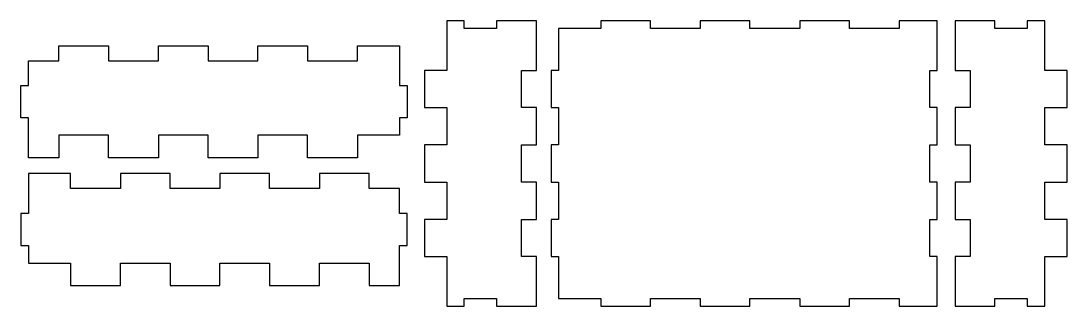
# Model space of a CAD drawing. Extents: x -669 to -249, y -136 to -21.
import ezdxf

# ---------------------------------------------------------------- set-up
doc = ezdxf.new("R2010")
doc.units = 0
doc.layers.get('0').update_dxf_attribs({"linetype": 'CONTINUOUS'})

msp = doc.modelspace()

# ---------------------------------------------------------------- linework, layer by layer
for points in [[(-490.93, -135.55), (-490.93, -132.55), (-477.93, -132.55), (-477.93, -135.55), (-461.93, -135.55), (-461.93, -115.65), (-467.93, -115.65), (-467.93, -100.65), (-461.93, -100.65), (-461.93, -85.65), (-467.93, -85.65), (-467.93, -70.65), (-461.93, -70.65), (-461.93, -55.65), (-467.93, -55.65), (-467.93, -40.65), (-461.93, -40.65), (-461.93, -20.75), (-477.93, -20.75), (-477.93, -23.75), (-490.93, -23.75), (-490.93, -20.75), (-497.93, -20.75), (-497.93, -40.65), (-506.93, -40.65), (-506.93, -55.65), (-497.93, -55.65), (-497.93, -70.65), (-506.93, -70.65), (-506.93, -85.65), (-497.93, -85.65), (-497.93, -100.65), (-506.93, -100.65), (-506.93, -115.65), (-497.93, -115.65), (-497.93, -135.55)], [(-456.07, -40.65), (-456.07, -55.65), (-453.07, -55.65), (-453.07, -70.65), (-456.07, -70.65), (-456.07, -85.65), (-453.07, -85.65), (-453.07, -100.65), (-456.07, -100.65), (-456.07, -115.65), (-453.07, -115.65), (-453.07, -132.55), (-436.1, -132.55), (-436.1, -135.55), (-416.1, -135.55), (-416.1, -132.55), (-396.1, -132.55), (-396.1, -135.55), (-376.1, -135.55), (-376.1, -132.55), (-356.1, -132.55), (-356.1, -135.55), (-336.1, -135.55), (-336.1, -132.55), (-316.1, -132.55), (-316.1, -135.55), (-300.84, -135.55), (-300.84, -115.65), (-303.84, -115.65), (-303.84, -100.65), (-300.84, -100.65), (-300.84, -85.65), (-303.84, -85.65), (-303.84, -70.65), (-300.84, -70.65), (-300.84, -55.65), (-303.84, -55.65), (-303.84, -40.65), (-300.84, -40.65), (-300.84, -20.75), (-316.1, -20.75), (-316.1, -23.75), (-336.1, -23.75), (-336.1, -20.75), (-356.1, -20.75), (-356.1, -23.75), (-376.1, -23.75), (-376.1, -20.75), (-396.1, -20.75), (-396.1, -23.75), (-416.1, -23.75), (-416.1, -20.75), (-436.1, -20.75), (-436.1, -23.75), (-453.07, -23.75), (-453.07, -40.65)], [(-277.64, -135.55), (-277.64, -132.55), (-264.64, -132.55), (-264.64, -135.55), (-257.64, -135.55), (-257.64, -115.65), (-248.64, -115.65), (-248.64, -100.65), (-257.64, -100.65), (-257.64, -85.65), (-248.64, -85.65), (-248.64, -70.65), (-257.64, -70.65), (-257.64, -55.65), (-248.64, -55.65), (-248.64, -40.65), (-257.64, -40.65), (-257.64, -20.75), (-264.64, -20.75), (-264.64, -23.75), (-277.64, -23.75), (-277.64, -20.75), (-293.64, -20.75), (-293.64, -40.65), (-287.64, -40.65), (-287.64, -55.65), (-293.64, -55.65), (-293.64, -70.65), (-287.64, -70.65), (-287.64, -85.65), (-293.64, -85.65), (-293.64, -100.65), (-287.64, -100.65), (-287.64, -115.65), (-293.64, -115.65), (-293.64, -135.55)], [(-516.92, -59.81), (-516.92, -66.81), (-533.9, -66.81), (-533.9, -75.81), (-553.9, -75.81), (-553.9, -66.81), (-573.9, -66.81), (-573.9, -75.81), (-593.9, -75.81), (-593.9, -66.81), (-613.9, -66.81), (-613.9, -75.81), (-633.9, -75.81), (-633.9, -66.81), (-653.9, -66.81), (-653.9, -75.81), (-666.16, -75.81), (-666.16, -59.81), (-669.16, -59.81), (-669.16, -46.81), (-666.16, -46.81), (-666.16, -36.81), (-653.9, -36.81), (-653.9, -30.81), (-633.9, -30.81), (-633.9, -36.81), (-613.9, -36.81), (-613.9, -30.81), (-593.9, -30.81), (-593.9, -36.81), (-573.9, -36.81), (-573.9, -30.81), (-553.9, -30.81), (-553.9, -36.81), (-533.9, -36.81), (-533.9, -30.81), (-516.92, -30.81), (-516.92, -46.81), (-513.92, -46.81), (-513.92, -59.81)], [(-666.16, -111.22), (-666.16, -118.22), (-649.18, -118.22), (-649.18, -127.22), (-629.18, -127.22), (-629.18, -118.22), (-609.18, -118.22), (-609.18, -127.22), (-589.18, -127.22), (-589.18, -118.22), (-569.18, -118.22), (-569.18, -127.22), (-549.18, -127.22), (-549.18, -118.22), (-529.18, -118.22), (-529.18, -127.22), (-516.92, -127.22), (-516.92, -111.22), (-513.92, -111.22), (-513.92, -98.22), (-516.92, -98.22), (-516.92, -88.22), (-529.18, -88.22), (-529.18, -82.22), (-549.18, -82.22), (-549.18, -88.22), (-569.18, -88.22), (-569.18, -82.22), (-589.18, -82.22), (-589.18, -88.22), (-609.18, -88.22), (-609.18, -82.22), (-629.18, -82.22), (-629.18, -88.22), (-649.18, -88.22), (-649.18, -82.22), (-666.16, -82.22), (-666.16, -98.22), (-669.16, -98.22), (-669.16, -111.22)]]:
    msp.add_lwpolyline(points, close=True)

doc.saveas('drawing.dxf')
